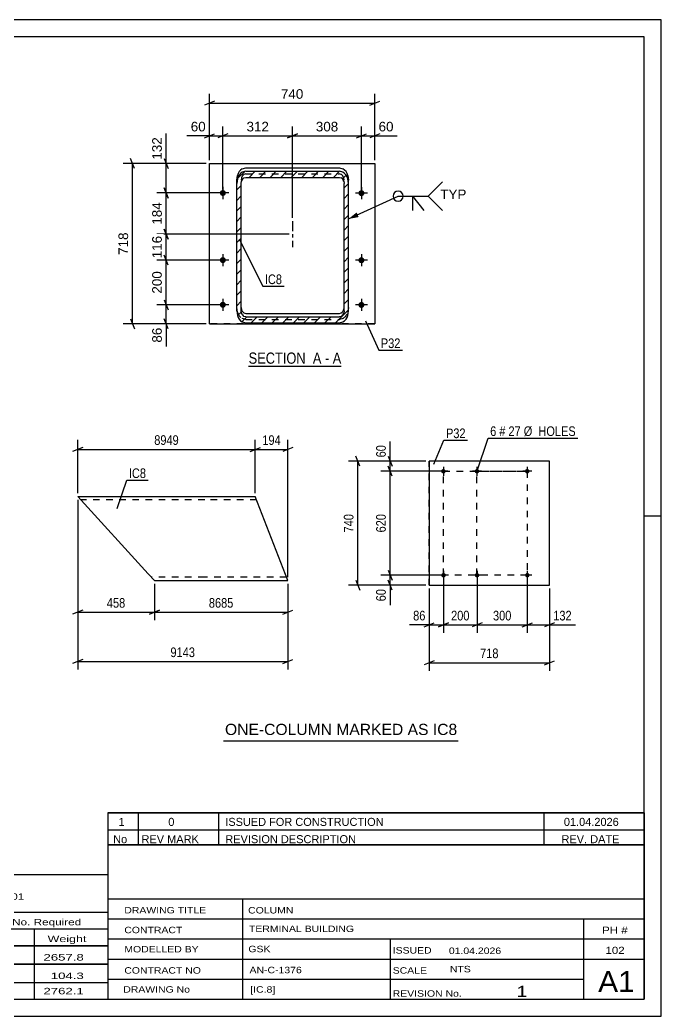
# Model space of a CAD drawing. Header units: millimetres. Extents: x 0 to 420, y 0 to 297.
# Drawn here: x 228.7 to 420, y 0 to 297 of the extents above; entities that cross this region are included whole.
import ezdxf

# ---------------------------------------------------------------- set-up
doc = ezdxf.new("R2010")
doc.units = ezdxf.units.MM
doc.linetypes.add('DXK_LINE_DOT2', pattern=[3.9198, 1.9599, -1.9599])
doc.linetypes.add('DXK_LINE_DOT3', pattern=[5.9187, 2.979, -0.9799, 0.9799, -0.9799])
doc.styles.add('Arial', font='ARIAL.TTF', dxfattribs={"height": 0.2})
doc.styles.add('Arial Narrow', font='ARIALN.TTF', dxfattribs={"height": 0.2})

# ---------------------------------------------------------------- blocks, each defined once
blk = doc.blocks.new('Unknown-762327746-1129')
at = {"color": 5, "linetype": 'Continuous'}
for p, q in [((420, 297), (0, 297)), ((420, 0), (420, 297)), ((415, 292), (5, 292)), ((415, 5), (415, 292)), ((420, 149), (415, 149)), ((5, 5), (415, 5)), ((0, 0), (420, 0))]:
    blk.add_line(p, q, dxfattribs=at)
blk = doc.blocks.new('Unknown-762327746-17 - 1246')
at = {"color": 6, "linetype": 'Continuous'}
blk.add_line((296.96, 193.75), (324.61, 193.75), dxfattribs=at)
at = {"color": 0, "linetype": 'Continuous'}
blk.add_wipeout([(315.07, 194.5), (315.07, 198), (296.96, 198), (296.96, 194.5)], dxfattribs=at)
at = {"color": 7, "linetype": 'Continuous', "style": 'Arial Narrow'}
blk.add_text('SECTION ', height=3.34, dxfattribs=at).set_placement((296.96, 194.5))
at = {"color": 0, "linetype": 'Continuous'}
blk.add_wipeout([(318.68, 194.5), (318.68, 198), (316.12, 198), (316.12, 194.5)], dxfattribs=at)
blk.add_wipeout([(321, 194.5), (321, 198), (319.73, 198), (319.73, 194.5)], dxfattribs=at)
at = {"color": 7, "linetype": 'Continuous', "style": 'Arial Narrow'}
blk.add_text('A', height=3.34, dxfattribs=at).set_placement((316.12, 194.5))
at = {"color": 0, "linetype": 'Continuous'}
blk.add_wipeout([(324.61, 194.5), (324.61, 198), (322.05, 198), (322.05, 194.5)], dxfattribs=at)
at = {"color": 7, "linetype": 'Continuous', "style": 'Arial Narrow'}
for s, p in [('A', (322.05, 194.5)), ('-', (319.73, 194.5))]:
    blk.add_text(s, height=3.34, dxfattribs=at).set_placement(p)
blk = doc.blocks.new('Bolt-762327746-1470 - 1436')
at = {"linetype": 'Continuous'}
for points in [[(355.1, 130.77, -1), (355.1, 132.12, -1)], [(365.1, 130.77, -1), (365.1, 132.12, -1)], [(380.1, 130.77, -1), (380.1, 132.12, -1)]]:
    blk.add_hatch(color=1, dxfattribs=at).paths.add_polyline_path(points)
at = {"color": 1, "linetype": 'Continuous'}
for p, q in [((356.45, 131.44), (353.75, 131.44)), ((355.1, 132.79), (355.1, 130.09)), ((366.45, 131.44), (363.75, 131.44)), ((365.1, 132.79), (365.1, 130.09)), ((381.45, 131.44), (378.75, 131.44)), ((380.1, 132.79), (380.1, 130.09))]:
    blk.add_line(p, q, dxfattribs=at)
blk = doc.blocks.new('Bolt-762327746-1475 - 1436')
at = {"linetype": 'Continuous'}
for points in [[(355.07, 161.77, -1), (355.07, 163.12, -1)], [(365.07, 161.77, -1), (365.07, 163.12, -1)], [(380.07, 161.77, -1), (380.07, 163.12, -1)]]:
    blk.add_hatch(color=1, dxfattribs=at).paths.add_polyline_path(points)
at = {"color": 1, "linetype": 'Continuous'}
for p, q in [((355.07, 163.79), (355.07, 161.09)), ((365.07, 163.79), (365.07, 161.09)), ((380.07, 163.79), (380.07, 161.09)), ((356.42, 162.44), (353.72, 162.44)), ((366.42, 162.44), (363.72, 162.44)), ((381.42, 162.44), (378.72, 162.44))]:
    blk.add_line(p, q, dxfattribs=at)
blk = doc.blocks.new('Part-762327746-1480 - 1436')
at = {"color": 2, "linetype": 'Continuous'}
for p, q in [((350.82, 165.44), (350.82, 128.44)), ((386.72, 165.44), (350.82, 165.44)), ((386.72, 128.44), (386.72, 165.44)), ((350.82, 128.44), (386.72, 128.44))]:
    blk.add_line(p, q, dxfattribs=at)
at = {"color": 7, "linetype": 'DXK_LINE_DOT2'}
for p, q in [((350.82, 128.44), (350.82, 165.44)), ((386.72, 128.44), (386.72, 165.44))]:
    blk.add_line(p, q, dxfattribs=at)
blk = doc.blocks.new('Part-762327746-1659 - 1653')
at = {"color": 2, "linetype": 'Continuous'}
for p, q in [((267.03, 131.9), (245.97, 154.9)), ((245.97, 154.9), (283.86, 154.9)), ((283.96, 154.9), (298.96, 154.9)), ((308.65, 129.9), (298.96, 154.9)), ((267.03, 131.9), (268.86, 129.9)), ((268.86, 129.9), (283.86, 129.9)), ((283.96, 129.9), (308.65, 129.9))]:
    blk.add_line(p, q, dxfattribs=at)
at = {"color": 7, "linetype": 'DXK_LINE_DOT2'}
for p, q in [((283.86, 153.9), (246.88, 153.9)), ((299.35, 153.9), (283.96, 153.9)), ((268.72, 130.05), (267.03, 131.9)), ((283.86, 130.9), (267.95, 130.9)), ((308.26, 130.9), (283.96, 130.9))]:
    blk.add_line(p, q, dxfattribs=at)
blk = doc.blocks.new('Bolt-762327746-1249 - 1246')
at = {"linetype": 'Continuous'}
for points in [[(331.5, 245.35, -1), (329.7, 245.35, -1)], [(331.5, 225.35, -1), (329.7, 225.35, -1)], [(331.5, 212.02, -1), (329.7, 212.02, -1)]]:
    blk.add_hatch(color=1, dxfattribs=at).paths.add_polyline_path(points)
at = {"color": 1, "linetype": 'Continuous'}
for p, q in [((330.6, 247.15), (330.6, 243.55)), ((332.4, 245.35), (328.8, 245.35)), ((330.6, 227.15), (330.6, 223.55)), ((332.4, 225.35), (328.8, 225.35)), ((332.4, 212.02), (328.8, 212.02)), ((330.6, 213.82), (330.6, 210.22))]:
    blk.add_line(p, q, dxfattribs=at)
blk = doc.blocks.new('Part-762327746-1281 - 1246')
at = {"linetype": 'Continuous'}
h = blk.add_hatch(dxfattribs=at)
h.set_pattern_fill('', scale=0.7, style=0, pattern_type=0)
h.set_pattern_definition([(45, (326.7532, 248.2464), (-1.571545, 1.571545), [])])
h.paths.add_polyline_path([(326.75, 210.28), (326.75, 248.25), (326.55, 249.63), (325.97, 250.8), (325.11, 251.59), (324.09, 251.86), (296.09, 251.86), (295.07, 251.59), (294.2, 250.8), (293.62, 249.63), (293.42, 248.25), (293.42, 210.28), (293.62, 208.9), (294.2, 207.72), (295.07, 206.94), (296.09, 206.66), (324.09, 206.66), (325.11, 206.94), (325.97, 207.72), (326.55, 208.9)])
h.paths.add_polyline_path([(325.03, 209), (324.6, 208.61), (324.09, 208.47), (296.09, 208.47), (295.58, 208.61), (295.14, 209), (294.85, 209.59), (294.75, 210.28), (294.75, 248.25), (294.85, 248.94), (295.14, 249.52), (295.58, 249.92), (296.09, 250.05), (324.09, 250.05), (324.6, 249.92), (325.03, 249.52), (325.32, 248.94), (325.42, 248.25), (325.42, 210.28), (325.32, 209.59)])
at = {"color": 2, "linetype": 'Continuous'}
for p, q in [((295.07, 252.61), (296.09, 252.88)), ((296.09, 252.88), (324.09, 252.88)), ((324.09, 252.88), (325.11, 252.61)), ((293.42, 249.27), (293.62, 250.65)), ((293.62, 249.63), (293.42, 248.25)), ((296.09, 251.86), (295.07, 251.59)), ((295.58, 249.92), (296.09, 250.05)), ((296.09, 251.86), (324.09, 251.86)), ((296.09, 250.05), (324.09, 250.05)), ((325.11, 251.59), (324.09, 251.86)), ((324.09, 250.05), (324.6, 249.92)), ((326.55, 250.65), (326.75, 249.27)), ((326.75, 248.25), (326.55, 249.63)), ((293.42, 248.25), (293.42, 249.27)), ((293.42, 210.28), (293.42, 248.25)), ((294.75, 248.25), (294.85, 248.94)), ((294.75, 210.28), (294.75, 248.25)), ((325.32, 248.94), (325.42, 248.25)), ((325.42, 210.28), (325.42, 248.25)), ((326.75, 248.25), (326.75, 249.27)), ((326.75, 210.28), (326.75, 248.25)), ((294.75, 211.3), (294.85, 210.61)), ((325.32, 210.61), (325.42, 211.3)), ((293.42, 210.28), (293.62, 208.9)), ((294.85, 209.59), (294.75, 210.28)), ((295.58, 209.63), (296.09, 209.49)), ((296.09, 208.47), (295.58, 208.61)), ((296.09, 209.49), (324.09, 209.49)), ((296.09, 208.47), (324.09, 208.47)), ((324.09, 209.49), (324.6, 209.63)), ((324.6, 208.61), (324.09, 208.47)), ((325.42, 210.28), (325.32, 209.59)), ((326.55, 208.9), (326.75, 210.28)), ((295.07, 206.94), (296.09, 206.66)), ((296.09, 206.66), (324.09, 206.66)), ((324.09, 206.66), (325.11, 206.94))]:
    blk.add_line(p, q, dxfattribs=at)
at = {"color": 7, "linetype": 'DXK_LINE_DOT2'}
for p, q in [((294.85, 249.96), (294.75, 249.27)), ((296.09, 251.07), (295.58, 250.94)), ((296.09, 251.07), (324.09, 251.07)), ((324.6, 250.94), (324.09, 251.07)), ((325.42, 249.27), (325.32, 249.96)), ((293.42, 211.3), (293.42, 248.25)), ((294.75, 210.28), (294.75, 249.27)), ((325.42, 210.28), (325.42, 249.27)), ((326.75, 210.28), (326.75, 248.25)), ((293.42, 210.28), (293.42, 211.3)), ((293.62, 209.91), (293.42, 211.3)), ((326.75, 211.3), (326.55, 209.91)), ((296.09, 207.68), (295.07, 207.96)), ((325.11, 207.96), (324.09, 207.68)), ((296.09, 207.68), (324.09, 207.68))]:
    blk.add_line(p, q, dxfattribs=at)
at = {"color": 7, "linetype": 'DXK_LINE_DOT3'}
blk.add_line((310.09, 237.04), (310.09, 229.26), dxfattribs=at)
at = {"color": 2, "linetype": 'Continuous'}
for centre, radius, start, end in [((296.82, 249.81), 3.3, 122.0027, 165.1823), ((323.36, 249.81), 3.3, 14.8177, 57.9973), ((296.82, 248.79), 3.3, 122.0023, 165.182), ((296.45, 248.52), 1.65, 122.0023, 165.182), ((323.72, 248.52), 1.65, 14.818, 57.9977), ((323.36, 248.79), 3.3, 14.818, 57.9977), ((296.82, 209.74), 3.3, 194.818, 237.9977), ((296.45, 211.03), 1.65, 194.8177, 237.9973), ((296.45, 210.01), 1.65, 194.818, 237.9977), ((323.72, 211.03), 1.65, 302.0027, 345.1823), ((323.72, 210.01), 1.65, 302.0023, 345.182), ((323.36, 209.74), 3.3, 302.0023, 345.182)]:
    blk.add_arc(centre, radius, start, end, dxfattribs=at)
at = {"color": 7, "linetype": 'DXK_LINE_DOT2'}
for centre, radius, start, end in [((296.45, 249.54), 1.65, 122.0027, 165.1823), ((323.72, 249.54), 1.65, 14.8177, 57.9973), ((296.82, 210.76), 3.3, 194.8177, 237.9973), ((323.36, 210.76), 3.3, 302.0027, 345.1823)]:
    blk.add_arc(centre, radius, start, end, dxfattribs=at)
blk = doc.blocks.new('Part-762327746-1266 - 1246')
at = {"color": 2, "linetype": 'Continuous'}
for p, q in [((285.27, 206.35), (285.27, 254.22)), ((285.27, 254.22), (334.6, 254.22)), ((334.6, 254.22), (334.6, 206.35)), ((285.27, 206.35), (334.6, 206.35))]:
    blk.add_line(p, q, dxfattribs=at)
at = {"color": 7, "linetype": 'DXK_LINE_DOT2'}
for p, q in [((285.27, 254.22), (334.6, 254.22)), ((334.6, 206.35), (285.27, 206.35))]:
    blk.add_line(p, q, dxfattribs=at)
blk = doc.blocks.new('Bolt-762327746-1250 - 1246')
at = {"linetype": 'Continuous'}
for points in [[(290.17, 245.4, -1), (288.37, 245.4, -1)], [(290.17, 225.4, -1), (288.37, 225.4, -1)], [(290.17, 212.06, -1), (288.37, 212.06, -1)]]:
    blk.add_hatch(color=1, dxfattribs=at).paths.add_polyline_path(points)
at = {"color": 1, "linetype": 'Continuous'}
for p, q in [((289.27, 247.2), (289.27, 243.6)), ((291.07, 245.4), (287.47, 245.4)), ((289.27, 227.2), (289.27, 223.6)), ((291.07, 225.4), (287.47, 225.4)), ((289.27, 213.86), (289.27, 210.26)), ((291.07, 212.06), (287.47, 212.06))]:
    blk.add_line(p, q, dxfattribs=at)
blk = doc.blocks.new('Rectangle-762327746-1578 - 1436')
at = {"color": 1, "linetype": 'DXK_LINE_DOT2'}
blk.add_lwpolyline([(355.07, 162.44), (380.07, 162.44), (380.07, 131.44), (355.07, 131.44), (355.07, 162.44)], close=True, dxfattribs=at)
blk = doc.blocks.new('Rectangle-762327746-1598 - 1436')
at = {"color": 1, "linetype": 'DXK_LINE_DOT2'}
blk.add_lwpolyline([(365.07, 162.44), (380.07, 162.44), (380.07, 131.44), (365.07, 131.44), (365.07, 162.44)], close=True, dxfattribs=at)
blk = doc.blocks.new('StraightDimension-762327746-2471 - 1436')
at = {"color": 7, "linetype": 'Continuous'}
for p, q in [((355.1, 130.44), (355.1, 114.22)), ((365.1, 130.44), (365.1, 114.22)), ((353.6, 116.02), (356.6, 117.22)), ((355.1, 116.62), (365.1, 116.62)), ((366.6, 117.22), (363.6, 116.02))]:
    blk.add_line(p, q, dxfattribs=at)
at = {"color": 0}
blk.add_wipeout([(363.45, 117.37), (363.45, 121.57), (356.76, 121.57), (356.76, 117.37)], dxfattribs=at)
at = {"color": 3, "style": 'Arial Narrow'}
blk.add_text('200', height=2.863, dxfattribs=at).set_placement((357.36, 117.97))
blk = doc.blocks.new('StraightDimension-762327746-1483 - 1436')
at = {"color": 7, "linetype": 'Continuous'}
for p, q in [((350.82, 127.44), (350.82, 102.96)), ((386.72, 127.44), (386.72, 102.96)), ((352.32, 105.96), (349.32, 104.76)), ((350.82, 105.36), (386.72, 105.36)), ((385.22, 104.76), (388.22, 105.96))]:
    blk.add_line(p, q, dxfattribs=at)
at = {"color": 0}
blk.add_wipeout([(372.11, 106.11), (372.11, 110.31), (365.42, 110.31), (365.42, 106.11)], dxfattribs=at)
at = {"color": 3, "style": 'Arial Narrow'}
blk.add_text('718', height=2.863, dxfattribs=at).set_placement((366.02, 106.71))
blk = doc.blocks.new('StraightDimension-762327746-1494 - 1436')
at = {"color": 7, "linetype": 'Continuous'}
for p, q in [((355.1, 130.44), (355.1, 114.22)), ((350.82, 127.44), (350.82, 114.22)), ((349.32, 116.02), (352.32, 117.22)), ((350.82, 116.62), (355.1, 116.62)), ((356.6, 117.22), (353.6, 116.02))]:
    blk.add_line(p, q, dxfattribs=at)
at = {"color": 0}
blk.add_wipeout([(350.29, 117.37), (350.29, 121.57), (345.44, 121.57), (345.44, 117.37)], dxfattribs=at)
at = {"color": 7, "linetype": 'Continuous'}
blk.add_line((350.82, 116.62), (344.91, 116.62), dxfattribs=at)
blk.add_line((350.82, 116.62), (344.91, 116.62), dxfattribs=at)
at = {"color": 3, "style": 'Arial Narrow'}
blk.add_text('86', height=2.863, dxfattribs=at).set_placement((346.04, 117.97))
blk = doc.blocks.new('StraightDimension-762327746-1509 - 1436')
at = {"color": 7, "linetype": 'Continuous'}
for p, q in [((380.1, 130.44), (380.1, 114.22)), ((386.72, 127.44), (386.72, 114.22)), ((378.6, 116.02), (381.6, 117.22)), ((380.1, 116.62), (386.72, 116.62)), ((388.22, 117.22), (385.22, 116.02))]:
    blk.add_line(p, q, dxfattribs=at)
at = {"color": 0}
blk.add_wipeout([(393.93, 117.37), (393.93, 121.57), (387.24, 121.57), (387.24, 117.37)], dxfattribs=at)
at = {"color": 7, "linetype": 'Continuous'}
blk.add_line((386.72, 116.62), (394.45, 116.62), dxfattribs=at)
blk.add_line((386.72, 116.62), (394.45, 116.62), dxfattribs=at)
at = {"color": 3, "style": 'Arial Narrow'}
blk.add_text('132', height=2.863, dxfattribs=at).set_placement((387.84, 117.97))
blk = doc.blocks.new('StraightDimension-762327746-1525 - 1436')
at = {"color": 7, "linetype": 'Continuous'}
for p, q in [((330.18, 163.94), (328.98, 166.94)), ((349.82, 165.44), (326.73, 165.44)), ((329.58, 128.44), (329.58, 165.44)), ((349.82, 128.44), (326.73, 128.44)), ((328.98, 129.94), (330.18, 126.94))]:
    blk.add_line(p, q, dxfattribs=at)
at = {"color": 0}
blk.add_wipeout([(328.83, 150.29), (324.63, 150.29), (324.63, 143.6), (328.83, 143.6)], dxfattribs=at)
at = {"color": 3, "style": 'Arial Narrow'}
blk.add_text('740', height=2.863, rotation=90.0002, dxfattribs=at).set_placement((328.23, 144.2))
blk = doc.blocks.new('StraightDimension-762327746-1536 - 1436')
at = {"color": 7, "linetype": 'Continuous'}
for p, q in [((339.82, 160.94), (338.62, 163.94)), ((354.07, 162.44), (336.37, 162.44)), ((339.22, 131.44), (339.22, 162.44)), ((354.1, 131.44), (336.37, 131.44)), ((338.62, 132.94), (339.82, 129.94))]:
    blk.add_line(p, q, dxfattribs=at)
at = {"color": 0}
blk.add_wipeout([(338.47, 150.29), (334.27, 150.29), (334.27, 143.6), (338.47, 143.6)], dxfattribs=at)
at = {"color": 3, "style": 'Arial Narrow'}
blk.add_text('620', height=2.863, rotation=90.0002, dxfattribs=at).set_placement((337.87, 144.2))
blk = doc.blocks.new('StraightDimension-762327746-1552 - 1436')
at = {"color": 7, "linetype": 'Continuous'}
for p, q in [((354.1, 131.44), (336.37, 131.44)), ((338.62, 132.94), (339.82, 129.94)), ((339.22, 128.44), (339.22, 131.44)), ((349.82, 128.44), (336.37, 128.44)), ((339.82, 126.94), (338.62, 129.94))]:
    blk.add_line(p, q, dxfattribs=at)
at = {"color": 0}
blk.add_wipeout([(338.47, 127.92), (334.27, 127.92), (334.27, 123.06), (338.47, 123.06)], dxfattribs=at)
at = {"color": 7, "linetype": 'Continuous'}
blk.add_line((339.22, 128.44), (339.22, 122.54), dxfattribs=at)
blk.add_line((339.22, 128.44), (339.22, 122.54), dxfattribs=at)
at = {"color": 3, "style": 'Arial Narrow'}
blk.add_text('60', height=2.863, rotation=90.0002, dxfattribs=at).set_placement((337.87, 123.66))
blk = doc.blocks.new('StraightDimension-762327746-1565 - 1436')
at = {"color": 7, "linetype": 'Continuous'}
for p, q in [((338.62, 166.94), (339.82, 163.94)), ((349.82, 165.44), (336.37, 165.44)), ((339.82, 160.94), (338.62, 163.94)), ((339.22, 162.44), (339.22, 165.44)), ((354.07, 162.44), (336.37, 162.44))]:
    blk.add_line(p, q, dxfattribs=at)
at = {"color": 0}
blk.add_wipeout([(338.47, 170.82), (334.27, 170.82), (334.27, 165.97), (338.47, 165.97)], dxfattribs=at)
at = {"color": 7, "linetype": 'Continuous'}
blk.add_line((339.22, 165.44), (339.22, 171.35), dxfattribs=at)
blk.add_line((339.22, 165.44), (339.22, 171.35), dxfattribs=at)
at = {"color": 3, "style": 'Arial Narrow'}
blk.add_text('60', height=2.863, rotation=90.0002, dxfattribs=at).set_placement((337.87, 166.57))
blk = doc.blocks.new('StraightDimension-762327746-2473 - 1436')
at = {"color": 7, "linetype": 'Continuous'}
for p, q in [((365.1, 130.44), (365.1, 114.22)), ((380.1, 130.44), (380.1, 114.22)), ((366.6, 117.22), (363.6, 116.02)), ((365.1, 116.62), (380.1, 116.62)), ((378.6, 116.02), (381.6, 117.22))]:
    blk.add_line(p, q, dxfattribs=at)
at = {"color": 0}
blk.add_wipeout([(375.95, 117.37), (375.95, 121.57), (369.26, 121.57), (369.26, 117.37)], dxfattribs=at)
at = {"color": 3, "style": 'Arial Narrow'}
blk.add_text('300', height=2.863, dxfattribs=at).set_placement((369.86, 117.97))
blk = doc.blocks.new('StraightDimension-762327746-1717 - 1653')
at = {"color": 7, "linetype": 'Continuous'}
for p, q in [((245.97, 153.9), (245.97, 103.29)), ((308.65, 128.9), (308.65, 103.29)), ((247.47, 106.29), (244.47, 105.09)), ((245.97, 105.69), (308.65, 105.69)), ((307.15, 105.09), (310.15, 106.29))]:
    blk.add_line(p, q, dxfattribs=at)
at = {"color": 0}
blk.add_wipeout([(281.56, 106.44), (281.56, 110.64), (273.05, 110.64), (273.05, 106.44)], dxfattribs=at)
at = {"color": 3, "style": 'Arial Narrow'}
blk.add_text('9143', height=2.863, dxfattribs=at).set_placement((273.65, 107.04))
blk = doc.blocks.new('StraightDimension-762327746-1703 - 1653')
at = {"color": 7, "linetype": 'Continuous'}
for p, q in [((245.97, 153.9), (245.97, 118.01)), ((268.86, 128.9), (268.86, 118.01)), ((247.47, 121.01), (244.47, 119.81)), ((245.97, 120.41), (268.86, 120.41)), ((267.36, 119.81), (270.36, 121.01))]:
    blk.add_line(p, q, dxfattribs=at)
at = {"color": 0}
blk.add_wipeout([(260.76, 121.16), (260.76, 125.36), (254.07, 125.36), (254.07, 121.16)], dxfattribs=at)
at = {"color": 3, "style": 'Arial Narrow'}
blk.add_text('458', height=2.863, dxfattribs=at).set_placement((254.67, 121.76))
blk = doc.blocks.new('StraightDimension-762327746-1662 - 1653')
at = {"color": 7, "linetype": 'Continuous'}
for p, q in [((297.46, 168.35), (300.46, 169.55)), ((298.96, 155.9), (298.96, 171.8)), ((310.15, 169.55), (307.15, 168.35)), ((308.65, 130.9), (308.65, 171.8)), ((298.96, 168.95), (308.65, 168.95))]:
    blk.add_line(p, q, dxfattribs=at)
at = {"color": 0}
blk.add_wipeout([(307.15, 169.7), (307.15, 173.9), (300.46, 173.9), (300.46, 169.7)], dxfattribs=at)
at = {"color": 3, "style": 'Arial Narrow'}
blk.add_text('194', height=2.863, dxfattribs=at).set_placement((301.06, 170.3))
blk = doc.blocks.new('StraightDimension-762327746-1676 - 1653')
at = {"color": 7, "linetype": 'Continuous'}
for p, q in [((247.47, 169.55), (244.47, 168.35)), ((245.97, 155.9), (245.97, 171.8)), ((297.46, 168.35), (300.46, 169.55)), ((298.96, 155.9), (298.96, 171.8)), ((245.97, 168.95), (298.96, 168.95))]:
    blk.add_line(p, q, dxfattribs=at)
at = {"color": 0}
blk.add_wipeout([(276.72, 169.7), (276.72, 173.9), (268.21, 173.9), (268.21, 169.7)], dxfattribs=at)
at = {"color": 3, "style": 'Arial Narrow'}
blk.add_text('8949', height=2.863, dxfattribs=at).set_placement((268.81, 170.3))
blk = doc.blocks.new('StraightDimension-762327746-1690 - 1653')
at = {"color": 7, "linetype": 'Continuous'}
for p, q in [((268.86, 128.9), (268.86, 118.01)), ((308.65, 128.9), (308.65, 118.01)), ((270.36, 121.01), (267.36, 119.81)), ((268.86, 120.41), (308.65, 120.41)), ((307.15, 119.81), (310.15, 121.01))]:
    blk.add_line(p, q, dxfattribs=at)
at = {"color": 0}
blk.add_wipeout([(293.01, 121.16), (293.01, 125.36), (284.5, 125.36), (284.5, 121.16)], dxfattribs=at)
at = {"color": 3, "style": 'Arial Narrow'}
blk.add_text('8685', height=2.863, dxfattribs=at).set_placement((285.1, 121.76))
blk = doc.blocks.new('StraightDimension-762327746-1318 - 1246')
at = {"color": 7, "linetype": 'Continuous'}
for p, q in [((310.09, 238.04), (310.09, 265.26)), ((330.6, 246.35), (330.6, 265.26)), ((311.59, 263.01), (308.59, 261.81)), ((310.09, 262.41), (330.6, 262.41)), ((329.1, 261.81), (332.1, 263.01))]:
    blk.add_line(p, q, dxfattribs=at)
at = {"color": 0}
blk.add_wipeout([(324.28, 263.16), (324.28, 267.36), (316.41, 267.36), (316.41, 263.16)], dxfattribs=at)
at = {"color": 3, "style": 'Arial'}
blk.add_text('308', height=2.865, dxfattribs=at).set_placement((317.01, 263.76))
blk = doc.blocks.new('StraightDimension-762327746-2039 - 1246')
at = {"color": 7, "linetype": 'Continuous'}
for p, q in [((271.81, 246.9), (273.01, 243.9)), ((288.27, 245.4), (269.56, 245.4)), ((272.41, 233.15), (272.41, 245.4)), ((273.01, 231.65), (271.81, 234.65)), ((309.09, 233.15), (269.56, 233.15))]:
    blk.add_line(p, q, dxfattribs=at)
at = {"color": 0}
blk.add_wipeout([(271.66, 243.21), (267.46, 243.21), (267.46, 235.34), (271.66, 235.34)], dxfattribs=at)
at = {"color": 3, "style": 'Arial'}
blk.add_text('184', height=2.865, rotation=90.0002, dxfattribs=at).set_placement((271.06, 235.94))
blk = doc.blocks.new('StraightDimension-762327746-1283 - 1246')
at = {"color": 7, "linetype": 'Continuous'}
for p, q in [((285.27, 255.22), (285.27, 265.26)), ((289.27, 246.4), (289.27, 265.26)), ((283.77, 261.81), (286.77, 263.01)), ((285.27, 262.41), (289.27, 262.41)), ((290.77, 263.01), (287.77, 261.81))]:
    blk.add_line(p, q, dxfattribs=at)
at = {"color": 0}
blk.add_wipeout([(284.74, 263.16), (284.74, 267.36), (279.1, 267.36), (279.1, 263.16)], dxfattribs=at)
at = {"color": 7, "linetype": 'Continuous'}
blk.add_line((285.27, 262.41), (278.57, 262.41), dxfattribs=at)
blk.add_line((285.27, 262.41), (278.57, 262.41), dxfattribs=at)
at = {"color": 3, "style": 'Arial'}
blk.add_text('60', height=2.865, dxfattribs=at).set_placement((279.7, 263.76))
blk = doc.blocks.new('StraightDimension-762327746-1304 - 1246')
at = {"color": 7, "linetype": 'Continuous'}
for p, q in [((289.27, 246.4), (289.27, 265.26)), ((310.09, 238.04), (310.09, 265.26)), ((290.77, 263.01), (287.77, 261.81)), ((289.27, 262.41), (310.09, 262.41)), ((308.59, 261.81), (311.59, 263.01))]:
    blk.add_line(p, q, dxfattribs=at)
at = {"color": 0}
blk.add_wipeout([(303.61, 263.16), (303.61, 267.36), (295.74, 267.36), (295.74, 263.16)], dxfattribs=at)
at = {"color": 3, "style": 'Arial'}
blk.add_text('312', height=2.865, dxfattribs=at).set_placement((296.34, 263.76))
blk = doc.blocks.new('StraightDimension-762327746-1395 - 1246')
at = {"color": 7, "linetype": 'Continuous'}
for p, q in [((262.96, 252.72), (261.76, 255.72)), ((284.27, 254.22), (259.51, 254.22)), ((262.36, 206.35), (262.36, 254.22)), ((284.27, 206.35), (259.51, 206.35)), ((261.76, 207.85), (262.96, 204.85))]:
    blk.add_line(p, q, dxfattribs=at)
at = {"color": 0}
blk.add_wipeout([(261.61, 234.22), (257.41, 234.22), (257.41, 226.35), (261.61, 226.35)], dxfattribs=at)
at = {"color": 3, "style": 'Arial'}
blk.add_text('718', height=2.865, rotation=90.0002, dxfattribs=at).set_placement((261.01, 226.95))
blk = doc.blocks.new('StraightDimension-762327746-1331 - 1246')
at = {"color": 7, "linetype": 'Continuous'}
for p, q in [((330.6, 246.35), (330.6, 265.26)), ((334.6, 255.22), (334.6, 265.26)), ((329.1, 261.81), (332.1, 263.01)), ((330.6, 262.41), (334.6, 262.41)), ((336.1, 263.01), (333.1, 261.81))]:
    blk.add_line(p, q, dxfattribs=at)
at = {"color": 0}
blk.add_wipeout([(340.78, 263.16), (340.78, 267.36), (335.13, 267.36), (335.13, 263.16)], dxfattribs=at)
at = {"color": 7, "linetype": 'Continuous'}
blk.add_line((334.6, 262.41), (341.3, 262.41), dxfattribs=at)
blk.add_line((334.6, 262.41), (341.3, 262.41), dxfattribs=at)
at = {"color": 3, "style": 'Arial'}
blk.add_text('60', height=2.865, dxfattribs=at).set_placement((335.73, 263.76))
blk = doc.blocks.new('StraightDimension-762327746-1406 - 1246')
at = {"color": 7, "linetype": 'Continuous'}
for p, q in [((285.27, 255.22), (285.27, 274.99)), ((334.6, 255.22), (334.6, 274.99)), ((286.77, 272.74), (283.77, 271.54)), ((285.27, 272.14), (334.6, 272.14)), ((333.1, 271.54), (336.1, 272.74))]:
    blk.add_line(p, q, dxfattribs=at)
at = {"color": 0}
blk.add_wipeout([(313.87, 272.89), (313.87, 277.09), (306, 277.09), (306, 272.89)], dxfattribs=at)
at = {"color": 3, "style": 'Arial'}
blk.add_text('740', height=2.865, dxfattribs=at).set_placement((306.6, 273.49))
blk = doc.blocks.new('StraightDimension-762327746-2038 - 1246')
at = {"color": 7, "linetype": 'Continuous'}
for p, q in [((271.81, 255.72), (273.01, 252.72)), ((284.27, 254.22), (269.56, 254.22)), ((272.41, 245.4), (272.41, 254.22)), ((273.01, 243.9), (271.81, 246.9)), ((288.27, 245.4), (269.56, 245.4))]:
    blk.add_line(p, q, dxfattribs=at)
at = {"color": 0}
blk.add_wipeout([(271.66, 262.61), (267.46, 262.61), (267.46, 254.74), (271.66, 254.74)], dxfattribs=at)
at = {"color": 7, "linetype": 'Continuous'}
blk.add_line((272.41, 254.22), (272.41, 263.14), dxfattribs=at)
blk.add_line((272.41, 254.22), (272.41, 263.14), dxfattribs=at)
at = {"color": 3, "style": 'Arial'}
blk.add_text('132', height=2.865, rotation=90.0002, dxfattribs=at).set_placement((271.06, 255.34))
blk = doc.blocks.new('StraightDimension-762327746-2040 - 1246')
at = {"color": 7, "linetype": 'Continuous'}
for p, q in [((271.81, 234.65), (273.01, 231.65)), ((309.09, 233.15), (269.56, 233.15)), ((272.41, 225.4), (272.41, 233.15)), ((273.01, 223.9), (271.81, 226.9)), ((288.27, 225.4), (269.56, 225.4))]:
    blk.add_line(p, q, dxfattribs=at)
at = {"color": 0}
blk.add_wipeout([(271.66, 233.21), (267.46, 233.21), (267.46, 225.34), (271.66, 225.34)], dxfattribs=at)
at = {"color": 3, "style": 'Arial'}
blk.add_text('116', height=2.865, rotation=90.0002, dxfattribs=at).set_placement((271.06, 225.94))
blk = doc.blocks.new('StraightDimension-762327746-2041 - 1246')
at = {"color": 7, "linetype": 'Continuous'}
for p, q in [((273.01, 223.9), (271.81, 226.9)), ((288.27, 225.4), (269.56, 225.4)), ((272.41, 212.06), (272.41, 225.4)), ((288.27, 212.06), (269.56, 212.06)), ((271.81, 213.56), (273.01, 210.56))]:
    blk.add_line(p, q, dxfattribs=at)
at = {"color": 0}
blk.add_wipeout([(271.66, 222.67), (267.46, 222.67), (267.46, 214.8), (271.66, 214.8)], dxfattribs=at)
at = {"color": 3, "style": 'Arial'}
blk.add_text('200', height=2.865, rotation=90.0002, dxfattribs=at).set_placement((271.06, 215.4))
blk = doc.blocks.new('StraightDimension-762327746-2042 - 1246')
at = {"color": 7, "linetype": 'Continuous'}
for p, q in [((288.27, 212.06), (269.56, 212.06)), ((271.81, 213.56), (273.01, 210.56)), ((272.41, 206.35), (272.41, 212.06)), ((284.27, 206.35), (269.56, 206.35)), ((273.01, 204.85), (271.81, 207.85))]:
    blk.add_line(p, q, dxfattribs=at)
at = {"color": 0}
blk.add_wipeout([(271.66, 205.82), (267.46, 205.82), (267.46, 200.18), (271.66, 200.18)], dxfattribs=at)
at = {"color": 7, "linetype": 'Continuous'}
blk.add_line((272.41, 206.35), (272.41, 199.65), dxfattribs=at)
blk.add_line((272.41, 206.35), (272.41, 199.65), dxfattribs=at)
at = {"color": 3, "style": 'Arial'}
blk.add_text('86', height=2.865, rotation=90.0002, dxfattribs=at).set_placement((271.06, 200.78))
blk = doc.blocks.new('Unknown-762327746-3338')
at = {"color": 7, "linetype": 'Continuous'}
for p, q in [((255, 60.55), (415, 60.55)), ((415, 60.55), (255, 60.55)), ((255, 60.55), (255, 55.55)), ((264, 60.55), (264, 55.55)), ((288, 60.55), (288, 55.55)), ((385, 60.55), (385, 55.55)), ((415, 60.55), (415, 55.55)), ((255, 55.55), (415, 55.55)), ((255, 55.55), (255, 51.05)), ((255, 55.55), (415, 55.55)), ((264, 55.55), (264, 51.05)), ((288, 55.55), (288, 51.05)), ((385, 55.55), (385, 51.05)), ((415, 55.55), (415, 51.05)), ((415, 51.05), (255, 51.05))]:
    blk.add_line(p, q, dxfattribs=at)
at = {"color": 7, "linetype": 'Continuous', "style": 'Arial Narrow'}
for s, height, width, p in [('1', 2.39, 1.196471, (258.16, 56.7)), ('0', 2.39, 1.196471, (273, 56.7)), ('ISSUED FOR CONSTRUCTION', 2.3861, 1.196471, (290, 56.7)), ('01.04.2026', 2.386, 1.196471, (391, 56.7)), ('No', 2.386, 1.2, (256.54, 51.55)), ('REV MARK', 2.386, 1.2, (265, 51.55)), ('REVISION DESCRIPTION', 2.3861, 1.2, (290, 51.55)), ('REV. DATE', 2.386, 1.2, (390.28, 51.55))]:
    blk.add_text(s, height=height, dxfattribs=dict(at, width=width)).set_placement(p)
blk = doc.blocks.new('Unknown-762327746-3337')
at = {"color": 7, "linetype": 'Continuous'}
for p, q in [((255, 51.05), (255, 5)), ((255, 51.05), (415, 51.05)), ((415, 51), (415, 5)), ((255, 35), (415, 35)), ((295.14, 35), (295.14, 5)), ((255, 29), (415, 29)), ((397, 5.05), (397, 29.05)), ((255, 23), (415, 23)), ((339.14, 23), (339.14, 5)), ((255, 17), (415, 17)), ((255, 11), (397, 11)), ((255, 5), (415, 5))]:
    blk.add_line(p, q, dxfattribs=at)
at = {"color": 7, "style": 'Arial Narrow'}
for s, height, width, p in [('DRAWING TITLE', 1.9089, 1.425378, (259.88, 30.61)), ('COLUMN', 1.909, 1.425378, (296.81, 30.59)), ('TERMINAL BUILDING', 1.9089, 1.425378, (297.06, 25.07)), ('CONTRACT', 1.909, 1.425378, (259.88, 24.71)), ('MODELLED BY', 1.9089, 1.425378, (259.88, 18.98)), ('GSK', 1.909, 1.425378, (296.88, 19.04)), ('ISSUED', 1.909, 1.425378, (339.94, 18.64)), ('01.04.2026', 1.909, 1.425378, (356.69, 18.52)), ('CONTRACT NO', 1.9089, 1.425378, (259.88, 12.66)), ('AN-C-1376', 1.909, 1.425378, (297.23, 12.78)), ('SCALE', 1.909, 1.425378, (339.94, 12.65)), ('A1', 6.204, 1.25, (401.24, 7.2)), ('DRAWING No', 1.909, 1.425378, (259.56, 7)), ('[IC.8]', 1.909, 1.425378, (297.46, 6.99)), ('1', 3.34, 1.5, (376.91, 5.68)), ('REVISION No.', 1.9089, 1.425378, (339.94, 5.77))]:
    blk.add_text(s, height=height, dxfattribs=dict(at, width=width)).set_placement(p)
at = {"color": 7, "linetype": 'Continuous', "style": 'Arial Narrow'}
for s, height, width, p in [('PH #', 2.1, 1.42538, (402.4, 24.55)), ('102', 2.1, 1.42538, (403.41, 18.55)), ('NTS', 1.909, 1.425378, (357, 13.05))]:
    blk.add_text(s, height=height, dxfattribs=dict(at, width=width)).set_placement(p)
blk = doc.blocks.new('Unknown-762327746-3339')
at = {"color": 7, "linetype": 'Continuous'}
for p, q in [((95, 42.25), (255, 42.25)), ((95, 31), (95, 42.25)), ((255, 42.25), (255, 31)), ((95, 31), (255, 31)), ((95, 31), (95, 26)), ((255, 31), (255, 26)), ((95, 26), (255, 26)), ((95, 26), (95, 21)), ((119, 26), (119, 21)), ((154.5, 26), (154.5, 21)), ((180.5, 26), (180.5, 21)), ((193.5, 26), (193.5, 21)), ((211, 26), (211, 21)), ((233, 26), (233, 21)), ((255, 26), (255, 21)), ((95, 21), (255, 21)), ((95, 20.95), (95, 15.55)), ((95, 20.95), (255, 20.95)), ((119, 21), (119, 15.5)), ((154.5, 21), (154.5, 15.5)), ((180.5, 21), (180.5, 15.5)), ((193.5, 21), (193.5, 15.5)), ((211, 21), (211, 15.5)), ((233, 21), (233, 15.5)), ((255, 20.95), (255, 15.55)), ((95, 15.55), (255, 15.55)), ((95, 15.45), (95, 10.05)), ((95, 15.45), (255, 15.45)), ((119, 15.5), (119, 10)), ((154.5, 15.5), (154.5, 10)), ((180.5, 15.5), (180.5, 10)), ((193.5, 15.5), (193.5, 10)), ((211, 15.5), (211, 10)), ((233, 15.5), (233, 10)), ((255, 15.45), (255, 10.05)), ((95, 10.05), (255, 10.05)), ((95, 10), (255, 10)), ((95, 10), (95, 5)), ((211, 10), (211, 5)), ((233, 10), (233, 5)), ((255, 10), (255, 5)), ((95, 5), (255, 5))]:
    blk.add_line(p, q, dxfattribs=at)
at = {"color": 7, "style": 'Arial Narrow'}
for s, height, width, p in [('GENERAL NOTES & WELD DETAILS :', 2.8633, 1.4, (96.15, 34.56)), ('REFER TYP DRAWING TYP-01', 1.9089, 1.6, (179.7, 34.66)), ("MATERIAL LIST FOR ASSEMBLY MK'D", 1.9089, 1.6, (96.15, 27.06)), ('IC8', 1.909, 1.794707, (191.74, 26.97)), ('1', 1.91, 1.794707, (217.08, 27.06)), ('No. Required', 1.9089, 1.6, (226.41, 27.06)), ('Mark', 1.909, 1.7, (96.34, 22)), ('Profile', 1.909, 1.7, (129.41, 22)), ('Material', 1.909, 1.7, (159.54, 22.06)), ('No.', 1.909, 1.7, (184.5, 22.06)), ('Length', 1.909, 1.7, (195, 22.06)), ('Area', 1.909, 1.7, (217.5, 22.06)), ('Weight', 1.909, 1.7, (237, 22.06))]:
    blk.add_text(s, height=height, dxfattribs=dict(at, width=width)).set_placement(p)
at = {"color": 7, "linetype": 'Continuous', "style": 'Arial Narrow'}
for s, height, width, p in [('IC8', 1.909, 1.794707, (96.5, 16.56)), ('SHS500*20', 1.909, 1.794707, (121, 16.56)), ('E350', 1.909, 1.794707, (160.74, 16.56)), ('1', 1.91, 1.794707, (184.86, 16.56)), ('9143', 1.909, 1.794707, (197.58, 16.56)), ('17.7', 1.909, 1.794707, (219.13, 16.56)), ('2657.8', 1.909, 1.794707, (235.77, 16.56)), ('P32', 1.909, 1.794707, (96.5, 11.06)), ('PL25*718', 1.909, 1.794707, (121, 11.06)), ('E350', 1.909, 1.794707, (160.74, 11.06)), ('1', 1.91, 1.794707, (184.86, 11.06)), ('740', 1.909, 1.794707, (199.77, 11.06)), ('1.1', 1.909, 1.794707, (221.32, 11.06)), ('104.3', 1.909, 1.794707, (237.96, 11.06)), ('Total', 1.909, 1.7, (197.33, 6.5)), ('18.8', 1.909, 1.794707, (218.64, 6.5)), ('2762.1', 1.909, 1.794707, (235.77, 6.5))]:
    blk.add_text(s, height=height, dxfattribs=dict(at, width=width)).set_placement(p)
blk = doc.blocks.new('Unknown-762327746-3340')
at = {"color": 7, "linetype": 'Continuous'}
blk.add_line((289.5, 82.05), (359.5, 82.05), dxfattribs=at)
at = {"color": 7, "style": 'Arial'}
blk.add_text('ONE-COLUMN MARKED AS IC8', height=3.3428, dxfattribs=at).set_placement((289.91, 83.8))
blk = doc.blocks.new('Mark-762327746-1476 - 1436')
at = {"color": 0}
blk.add_wipeout([(361.67, 172.32), (361.67, 175.32), (355.83, 175.32), (355.83, 172.32)], dxfattribs=at)
blk.add_wipeout([(361.67, 172.32), (361.67, 175.32), (355.83, 175.32), (355.83, 172.32)], dxfattribs=at)
at = {"color": 30, "linetype": 'Continuous'}
for p, q in [((352.2, 164.54), (355.23, 171.72)), ((355.23, 171.72), (362.27, 171.72))]:
    blk.add_line(p, q, dxfattribs=at)
at = {"color": 3, "style": 'Arial Narrow'}
blk.add_text('P32', height=2.863, dxfattribs=at).set_placement((355.83, 172.32))
blk = doc.blocks.new('MarkSet-762327746-1644 - 1436')
at = {"color": 0}
blk.add_wipeout([(370.85, 172.95), (370.85, 175.95), (369.02, 175.95), (369.02, 172.95)], dxfattribs=at)
blk.add_wipeout([(370.85, 172.95), (370.85, 175.95), (369.02, 175.95), (369.02, 172.95)], dxfattribs=at)
at = {"color": 7, "linetype": 'Continuous'}
blk.add_line((365.07, 162.31), (368.42, 172.35), dxfattribs=at)
at = {"color": 0}
blk.add_wipeout([(373.57, 172.95), (373.57, 175.95), (371.75, 175.95), (371.75, 172.95)], dxfattribs=at)
blk.add_wipeout([(373.57, 172.95), (373.57, 175.95), (371.75, 175.95), (371.75, 172.95)], dxfattribs=at)
at = {"color": 3, "style": 'Arial Narrow'}
blk.add_text('6', height=2.86, dxfattribs=at).set_placement((369.02, 172.95))
at = {"color": 0}
blk.add_wipeout([(378.13, 172.95), (378.13, 175.95), (374.47, 175.95), (374.47, 172.95)], dxfattribs=at)
blk.add_wipeout([(378.13, 172.95), (378.13, 175.95), (374.47, 175.95), (374.47, 172.95)], dxfattribs=at)
at = {"color": 3, "style": 'Arial Narrow'}
blk.add_text('#', height=2.86, dxfattribs=at).set_placement((371.75, 172.95))
at = {"color": 0}
blk.add_wipeout([(394.56, 172.95), (394.56, 175.95), (379.03, 175.95), (379.03, 172.95)], dxfattribs=at)
blk.add_wipeout([(394.56, 172.95), (394.56, 175.95), (379.03, 175.95), (379.03, 172.95)], dxfattribs=at)
at = {"color": 7, "linetype": 'Continuous'}
blk.add_line((368.42, 172.35), (395.16, 172.35), dxfattribs=at)
at = {"color": 3, "style": 'Arial Narrow'}
for s, p in [('27', (374.47, 172.95)), ('Ø  HOLES', (379.03, 172.95))]:
    blk.add_text(s, height=2.863, dxfattribs=at).set_placement(p)
blk = doc.blocks.new('Mark-762327746-1655 - 1653')
at = {"color": 0}
blk.add_wipeout([(266.36, 160.42), (266.36, 163.42), (261.24, 163.42), (261.24, 160.42)], dxfattribs=at)
blk.add_wipeout([(266.36, 160.42), (266.36, 163.42), (261.24, 163.42), (261.24, 160.42)], dxfattribs=at)
at = {"color": 30, "linetype": 'Continuous'}
for p, q in [((257.72, 151.34), (260.64, 159.82)), ((260.64, 159.82), (266.96, 159.82))]:
    blk.add_line(p, q, dxfattribs=at)
at = {"color": 3, "style": 'Arial Narrow'}
blk.add_text('IC8', height=2.863, dxfattribs=at).set_placement((261.24, 160.42))
blk = doc.blocks.new('Mark-762327746-1277 - 1246')
at = {"color": 0}
blk.add_wipeout([(306.93, 218.24), (306.93, 221.24), (301.81, 221.24), (301.81, 218.24)], dxfattribs=at)
blk.add_wipeout([(306.93, 218.24), (306.93, 221.24), (301.81, 221.24), (301.81, 218.24)], dxfattribs=at)
at = {"color": 30, "linetype": 'Continuous'}
for p, q in [((294.1, 231.67), (301.21, 217.64)), ((301.21, 217.64), (307.53, 217.64))]:
    blk.add_line(p, q, dxfattribs=at)
at = {"color": 3, "style": 'Arial Narrow'}
blk.add_text('IC8', height=2.863, dxfattribs=at).set_placement((301.81, 218.24))
blk = doc.blocks.new('Mark-762327746-1261 - 1246')
at = {"color": 0}
blk.add_wipeout([(342.24, 199.17), (342.24, 202.17), (336.4, 202.17), (336.4, 199.17)], dxfattribs=at)
blk.add_wipeout([(342.24, 199.17), (342.24, 202.17), (336.4, 202.17), (336.4, 199.17)], dxfattribs=at)
at = {"color": 30, "linetype": 'Continuous'}
for p, q in [((331.85, 207.3), (335.8, 198.57)), ((335.8, 198.57), (342.84, 198.57))]:
    blk.add_line(p, q, dxfattribs=at)
at = {"color": 3, "style": 'Arial Narrow'}
blk.add_text('P32', height=2.863, dxfattribs=at).set_placement((336.4, 199.17))
blk = doc.blocks.new('WeldMark-762327746-1416 - 1246')
at = {"linetype": 'Continuous'}
blk.add_hatch(color=30, dxfattribs=at).paths.add_polyline_path([(329.79, 238.23), (326.75, 237.65), (329.16, 239.59)])
at = {"color": 30, "linetype": 'Continuous'}
for p, q in [((326.75, 237.65), (341.54, 244.47)), ((341.54, 244.47), (350.54, 244.47))]:
    blk.add_line(p, q, dxfattribs=at)
at = {"color": 3, "linetype": 'Continuous'}
for q in [(349.25, 240.19), (345.82, 240.19)]:
    blk.add_line((345.82, 244.47), q, dxfattribs=at)
for start, end in [(90, 270), (270, 90)]:
    blk.add_arc((341.54, 244.47), 1.5, start, end, dxfattribs=at)
at = {"color": 0, "linetype": 'Continuous'}
blk.add_wipeout([(361.91, 243.57), (361.91, 246.57), (354.14, 246.57), (354.14, 243.57)], dxfattribs=at)
blk.add_wipeout([(361.91, 243.57), (361.91, 246.57), (354.14, 246.57), (354.14, 243.57)], dxfattribs=at)
at = {"color": 3, "linetype": 'Continuous'}
for q in [(354.82, 248.76), (354.82, 240.19)]:
    blk.add_line((350.54, 244.47), q, dxfattribs=at)
at = {"color": 3, "linetype": 'Continuous', "style": 'Arial'}
blk.add_text('TYP', height=2.865, dxfattribs=at).set_placement((354.14, 243.57))

msp = doc.modelspace()

# ---------------------------------------------------------------- block references
for name in ['Unknown-762327746-1129', 'Part-762327746-1266 - 1246', 'Part-762327746-1281 - 1246', 'Bolt-762327746-1250 - 1246', 'Bolt-762327746-1249 - 1246', 'Part-762327746-1480 - 1436', 'Bolt-762327746-1475 - 1436', 'Rectangle-762327746-1578 - 1436', 'Rectangle-762327746-1598 - 1436', 'Part-762327746-1659 - 1653', 'Bolt-762327746-1470 - 1436', 'Unknown-762327746-3340', 'Unknown-762327746-3338', 'Unknown-762327746-3337', 'Unknown-762327746-3339']:
    msp.add_blockref(name, (0, 0))

# ---------------------------------------------------------------- next in the draw order: block references
for name in ['StraightDimension-762327746-1318 - 1246', 'Mark-762327746-1261 - 1246', 'Unknown-762327746-17 - 1246', 'MarkSet-762327746-1644 - 1436', 'StraightDimension-762327746-1717 - 1653', 'StraightDimension-762327746-2471 - 1436']:
    msp.add_blockref(name, (0, 0))

# ---------------------------------------------------------------- next in the draw order: block references
for name in ['StraightDimension-762327746-1331 - 1246', 'StraightDimension-762327746-2039 - 1246', 'StraightDimension-762327746-1662 - 1653', 'StraightDimension-762327746-1703 - 1653', 'StraightDimension-762327746-1483 - 1436']:
    msp.add_blockref(name, (0, 0))

# ---------------------------------------------------------------- next in the draw order: block references
for name in ['StraightDimension-762327746-1283 - 1246', 'WeldMark-762327746-1416 - 1246', 'StraightDimension-762327746-1676 - 1653', 'StraightDimension-762327746-1690 - 1653', 'StraightDimension-762327746-1494 - 1436', 'StraightDimension-762327746-1509 - 1436']:
    msp.add_blockref(name, (0, 0))

# ---------------------------------------------------------------- next in the draw order: block references
for name in ['StraightDimension-762327746-1304 - 1246', 'StraightDimension-762327746-1395 - 1246', 'StraightDimension-762327746-1525 - 1436', 'Mark-762327746-1655 - 1653', 'StraightDimension-762327746-2473 - 1436']:
    msp.add_blockref(name, (0, 0))

# ---------------------------------------------------------------- next in the draw order: block references
for name in ['StraightDimension-762327746-1406 - 1246', 'StraightDimension-762327746-2040 - 1246', 'StraightDimension-762327746-1536 - 1436']:
    msp.add_blockref(name, (0, 0))

# ---------------------------------------------------------------- next in the draw order: block references
for name in ['StraightDimension-762327746-2038 - 1246', 'Mark-762327746-1277 - 1246', 'StraightDimension-762327746-2041 - 1246', 'StraightDimension-762327746-1565 - 1436', 'StraightDimension-762327746-1552 - 1436']:
    msp.add_blockref(name, (0, 0))

# ---------------------------------------------------------------- next in the draw order: block references
for name in ['StraightDimension-762327746-2042 - 1246', 'Mark-762327746-1476 - 1436']:
    msp.add_blockref(name, (0, 0))

doc.saveas('drawing.dxf')
